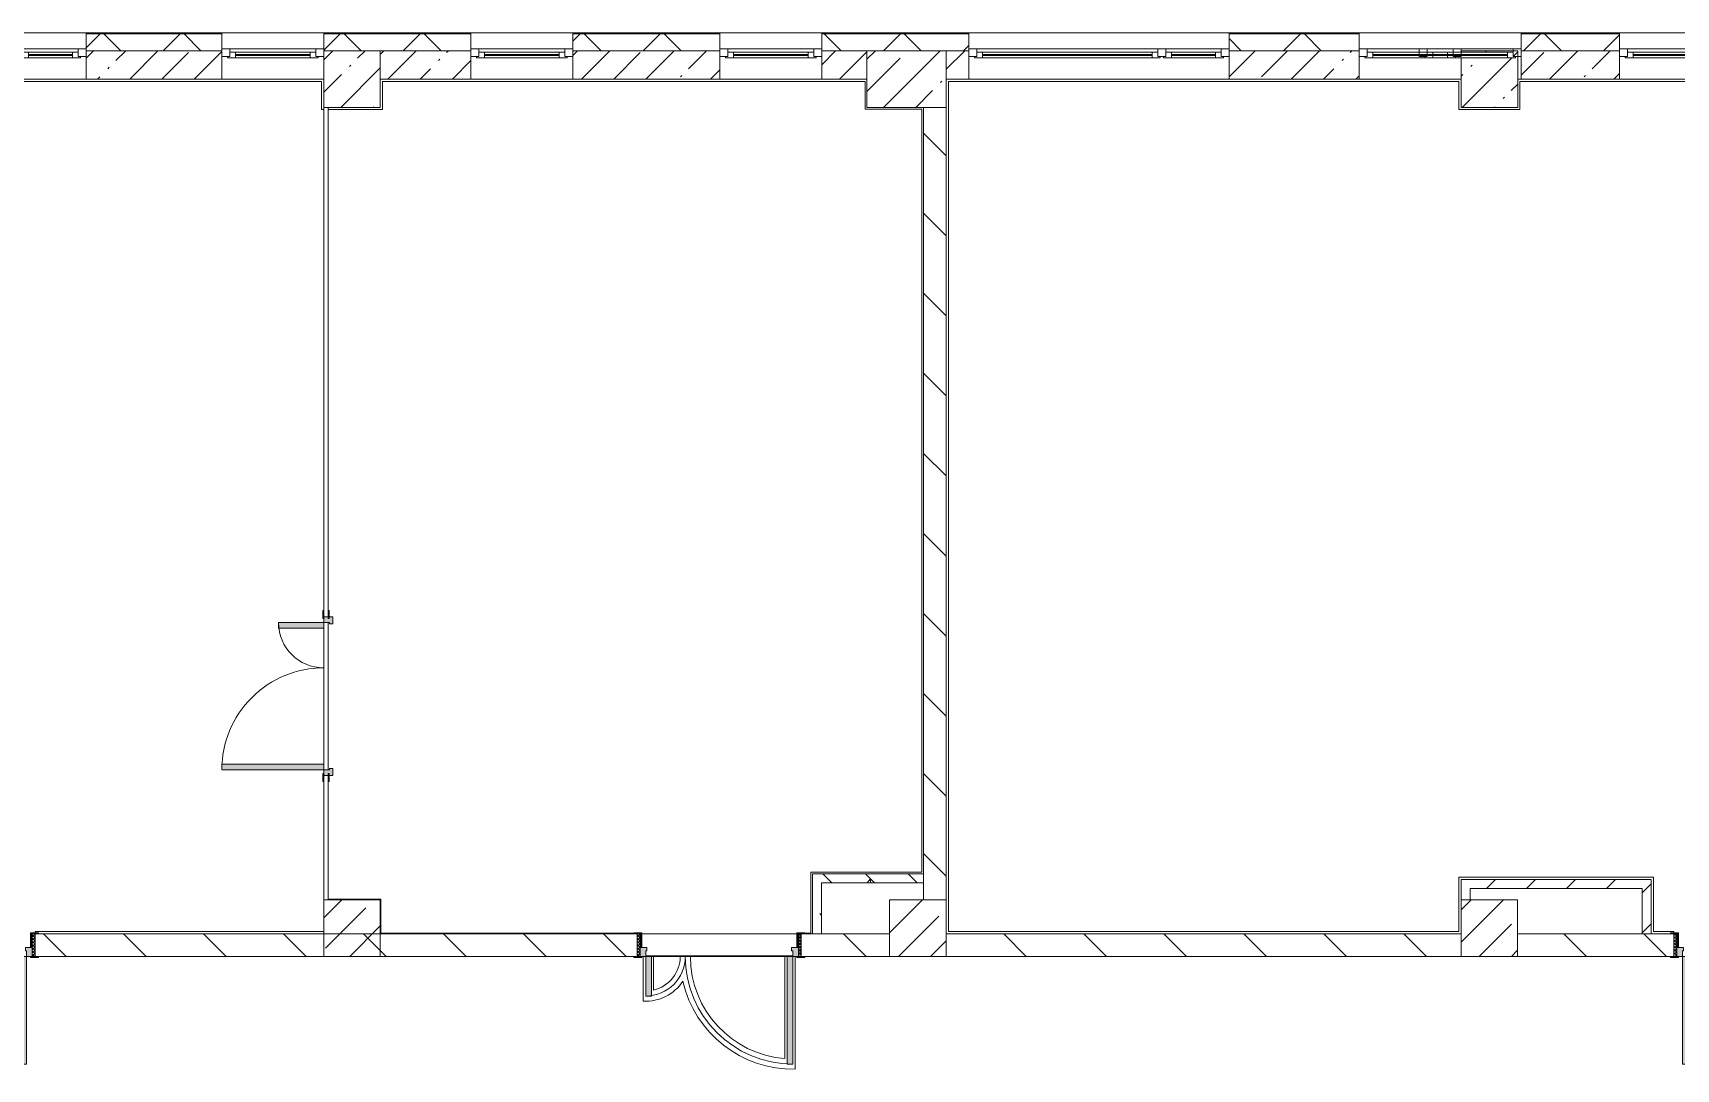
# Model space of a CAD drawing. Header units: millimetres. Extents: x -5524 to 188508, y -8553 to 29000.
# Drawn here: x 164478 to 178998, y 12405 to 21558 of the extents above; entities that cross this region are included whole.
import ezdxf

# ---------------------------------------------------------------- set-up
doc = ezdxf.new("R2010")
doc.units = ezdxf.units.MM
for name, color, linetype, lineweight, true_color in [('A-DOOR-4', 7, 'Continuous', 5, 0xaaaaaa), ('A-DOOR-5', 7, 'Continuous', 5, 0xe2e2e2), ('A-DOOR-FRAM-4', 7, 'Continuous', 5, 0xe2e2e2), ('A-DOOR-FRAM-5', 7, 'Continuous', 5, 0xaaaaaa), ('A-FLOR-2', 7, 'Continuous', 5, 0xaaaaaa), ('I-WALL-4', 7, 'Continuous', 5, 0x787878)]:
    doc.layers.add(name, color=color, linetype=linetype, lineweight=lineweight, true_color=true_color)
for name, color, linetype, lineweight in [('A-GLAZ-2', 7, 'Continuous', 5), ('A-WALL', 7, 'Continuous', 9), ('A-WALL-2', 7, 'Continuous', 5), ('I-WALL-2', 7, 'Continuous', 5), ('S-COLS-2', 7, 'Continuous', 5)]:
    doc.layers.add(name, color=color, linetype=linetype, lineweight=lineweight)
pattern_1 = [(45, (61498, 0), (-285.1231, 285.1231), []), (45, (61783.12, 0), (-285.1231, 285.1231), [504.031, -100.806, 16.764, -84.042])]
pattern_2 = [(135, (61498, 0), (-353.5534, -353.5534), [])]
pattern_3 = [(135, (61498, 0), (-377.1708, -377.1708), [533.4, -88.9, 17.78, -88.9]), (135, (61498, 376.94), (-377.1708, -377.1708), []), (50, (61498, 0), (637.6445, -55.7866), [66.675, -733.425]), (355, (61498, 0), (-123.3494, 668.6992), [53.34, -586.74]), (100.451, (61551.14, -4.65), (514.299, 612.908), [56.665, -623.315]), (46.184, (61498, 177.8), (948.7764, -147.1497), [100.012, -1100.137]), (96.636, (61577.1, 165.5), (830.909, 865.997), [84.998, -934.973]), (351.184, (61498, 177.8), (830.918, 865.988), [80.01, -880.11]), (21, (61586.9, 133.35), (530.6506, -357.9283), [66.675, -733.425]), (326, (61586.9, 133.35), (216.308, 644.6585), [53.34, -586.74]), (71.451, (61631.1, 103.5), (746.9596, 286.7243), [56.665, -623.315]), (37.5, (61498, 0), (10.81053, 295.9426), [16.764, -562.864, 16.764, -578.866, -588.962]), (37.5, (61498, 0), (10.81053, 295.9426), [-1175.258, 16.764, -572.198]), (7.5, (61498, 0), (233.8692, 350.63175), [16.764, -322.834, 16.764, -549.529, -224.472]), (7.5, (61498, 0), (233.8692, 350.63175), [-905.891, 16.764, -207.708]), (327.5, (61299.75, 0), (474.5678, -20.0513), [16.764, -205.486, 16.764, -676.656, -920.115]), (327.5, (61299.75, 0), (474.5678, -20.0513), [-915.67, 16.764, -903.351]), (317.5, (61210.85, 0), (518.4522, 88.9934), [16.764, -272.161, 16.764, -443.738, -653.415]), (317.5, (61210.85, 0), (518.4522, 88.9934), [-749.427, 16.764, -636.651])]
pattern_4 = [(45, (61498, 0), (-176.7767, 176.7767), [])]

# ---------------------------------------------------------------- blocks, each defined once
blk = doc.blocks.new('120_Окно_СКБ_1Ст - 120_Окно_СКБ_1Ст 900х2500_h_ с форточкой-22877787-3_6_1_птичка')
at = {"layer": 'A-GLAZ-2'}
for p, q in [((-450, -127), (-450, -57)), ((-450, -57), (-380, -57)), ((450, -57), (-450, -57)), ((-380, -127), (-450, -127)), ((-450, -127), (-400, -127)), ((-380, -127), (-400, -127)), ((-400, -127), (-400, -137)), ((-400, -137), (400, -137)), ((400, -137), (-400, -137)), ((-380, -57), (-380, -127)), ((380, -87), (-380, -87)), ((-380, -87), (-380, -127)), ((-330, -137), (-330, -87)), ((-330, -107), (330, -107)), ((330, -117), (-330, -117)), ((330, -137), (330, -87)), ((380, -127), (380, -57)), ((380, -57), (450, -57)), ((380, -127), (380, -87)), ((450, -127), (380, -127)), ((400, -127), (380, -127)), ((400, -137), (400, -127)), ((450, -57), (450, -127))]:
    blk.add_line(p, q, dxfattribs=at)
blk = doc.blocks.new('120_Окно_СКБ_1Ст - 120_Окно_СКБ_1Ст 900х2500_h_ с форточкой-22876038-3_6_1_птичка')
at = {"layer": 'A-GLAZ-2'}
for p, q in [((-450, -127), (-450, -57)), ((-450, -57), (-380, -57)), ((450, -57), (-450, -57)), ((-380, -127), (-450, -127)), ((-450, -127), (-400, -127)), ((-380, -127), (-400, -127)), ((-400, -127), (-400, -137)), ((-400, -137), (400, -137)), ((400, -137), (-400, -137)), ((-380, -57), (-380, -127)), ((380, -87), (-380, -87)), ((-380, -87), (-380, -127)), ((-330, -137), (-330, -87)), ((-330, -107), (330, -107)), ((330, -117), (-330, -117)), ((330, -137), (330, -87)), ((380, -127), (380, -57)), ((380, -57), (450, -57)), ((380, -127), (380, -87)), ((450, -127), (380, -127)), ((400, -127), (380, -127)), ((400, -127), (450, -127)), ((400, -137), (400, -127)), ((450, -57), (450, -127))]:
    blk.add_line(p, q, dxfattribs=at)
blk = doc.blocks.new('120_Окно_СКБ_1Ст - 120_Окно_СКБ_1Ст 900х2500_h_ с форточкой-V83-3_6_1_птичка')
at = {"layer": 'A-GLAZ-2'}
for p, q in [((-450, -127), (-450, -57)), ((-450, -57), (-380, -57)), ((450, -57), (-450, -57)), ((-380, -127), (-450, -127)), ((-450, -127), (-400, -127)), ((-380, -127), (-400, -127)), ((-400, -127), (-400, -137)), ((-400, -137), (400, -137)), ((400, -137), (-400, -137)), ((-380, -57), (-380, -127)), ((380, -87), (-380, -87)), ((-380, -87), (-380, -127)), ((-330, -137), (-330, -87)), ((-330, -107), (330, -107)), ((330, -117), (-330, -117)), ((330, -137), (330, -87)), ((380, -127), (380, -57)), ((380, -57), (450, -57)), ((380, -127), (380, -87)), ((450, -127), (380, -127)), ((400, -127), (380, -127)), ((400, -127), (450, -127)), ((400, -137), (400, -127)), ((450, -57), (450, -127))]:
    blk.add_line(p, q, dxfattribs=at)
blk = doc.blocks.new('120_Окно_СКБ_2Ст_Фрамуга сверху - 120_Окно_СКБ_2Ст_2300х2500_h_ ДОО-19727959-3_6_1_птичка')
at = {"layer": 'A-GLAZ-2'}
for p, q in [((-1150, -127), (-1150, -57)), ((-1150, -57), (-1080, -57)), ((1150, -57), (-1150, -57)), ((-1080, -127), (-1150, -127)), ((-1150, -127), (-1100, -127)), ((-1080, -127), (-1100, -127)), ((-1100, -127), (-1100, -137)), ((-1100, -137), (540, -137)), ((540, -137), (-1100, -137)), ((-1080, -57), (-1080, -127)), ((-1080, -57), (1080, -57)), ((520, -87), (-1080, -87)), ((-1080, -87), (-1080, -127)), ((-1030, -137), (-1030, -87)), ((-1030, -107), (470, -107)), ((470, -117), (-1030, -117)), ((470, -137), (470, -87)), ((520, -127), (520, -57)), ((520, -57), (590, -57)), ((520, -127), (520, -87)), ((590, -127), (520, -127)), ((540, -127), (520, -127)), ((540, -127), (570, -127)), ((540, -127), (570, -127)), ((540, -137), (540, -127)), ((590, -127), (570, -127)), ((570, -127), (570, -137)), ((570, -137), (1100, -137)), ((1100, -137), (570, -137)), ((590, -57), (590, -127)), ((1080, -87), (590, -87)), ((590, -87), (590, -127)), ((640, -137), (640, -87)), ((640, -107), (1030, -107)), ((1030, -117), (640, -117)), ((1030, -137), (1030, -87)), ((1080, -127), (1080, -57)), ((1080, -57), (1150, -57)), ((1080, -127), (1080, -87)), ((1150, -127), (1080, -127)), ((1100, -127), (1080, -127)), ((1100, -127), (1150, -127)), ((1100, -137), (1100, -127)), ((1150, -57), (1150, -127))]:
    blk.add_line(p, q, dxfattribs=at)
blk = doc.blocks.new('120_Окно_СКБ_2Ст_Фрамуга сверху - 120_Окно_СКБ_2Ст_2300х2500_h_ ДОО-23103760-3_6_1_птичка')
at = {"layer": 'A-GLAZ-2'}
for p, q in [((-1150, -127), (-1150, -57)), ((-1150, -57), (-1080, -57)), ((1150, -57), (-1150, -57)), ((-1080, -127), (-1150, -127)), ((-1150, -127), (-1100, -127)), ((-1080, -127), (-1100, -127)), ((-1100, -127), (-1100, -137)), ((-1100, -137), (540, -137)), ((540, -137), (-1100, -137)), ((-1080, -57), (-1080, -127)), ((-1080, -57), (1080, -57)), ((520, -87), (-1080, -87)), ((-1080, -87), (-1080, -127)), ((-1030, -137), (-1030, -87)), ((-1030, -107), (470, -107)), ((470, -117), (-1030, -117)), ((470, -137), (470, -87)), ((520, -127), (520, -57)), ((520, -57), (590, -57)), ((520, -127), (520, -87)), ((590, -127), (520, -127)), ((540, -127), (520, -127)), ((540, -127), (570, -127)), ((540, -127), (570, -127)), ((540, -137), (540, -127)), ((590, -127), (570, -127)), ((570, -127), (570, -137)), ((570, -137), (1100, -137)), ((1100, -137), (570, -137)), ((590, -57), (590, -127)), ((1080, -87), (590, -87)), ((590, -87), (590, -127)), ((640, -137), (640, -87)), ((640, -107), (1030, -107)), ((1030, -117), (640, -117)), ((1030, -137), (1030, -87)), ((1080, -127), (1080, -57)), ((1080, -57), (1150, -57)), ((1080, -127), (1080, -87)), ((1150, -127), (1080, -127)), ((1100, -127), (1080, -127)), ((1100, -127), (1150, -127)), ((1100, -137), (1100, -127)), ((1150, -57), (1150, -127))]:
    blk.add_line(p, q, dxfattribs=at)
blk = doc.blocks.new('110_Дверь_СКБ_2Ст - Д-6_л__ ДОО_Дв_1450x2100h_Дверь из раздевальной в коридор-32357677-3_6_1_птичка')
at = {"layer": 'A-DOOR-4'}
h = blk.add_hatch(dxfattribs=at)
h.set_pattern_fill('FP_97', color=256, style=0, pattern_type=2)
h.set_pattern_definition([(135, (1576.41, 164.685), (-14.14214, -14.14214), []), (225, (1576.41, 164.685), (14.14214, -14.14214), [])])
h.paths.add_polyline_path([(737.5, 100), (712.5, 100), (712.5, -100), (737.5, -100), (737.5, -35.9)])
at = {"layer": 'A-DOOR-5'}
for points in [[(-587.5, 1050), (-637.5, 1050), (-637.5, 100), (-587.5, 100), (-587.5, 542.6)], [(612.5, 450), (612.5, 100), (662.5, 100), (662.5, 450)]]:
    blk.add_hatch(color=256, dxfattribs=at).paths.add_polyline_path(points)
h = blk.add_hatch(color=256, dxfattribs=at)
h.paths.add_polyline_path([(662.5, 100), (662.5, 50), (652.5, 50), (652.5, 20), (712.5, 20), (712.5, 100), (676, 100)])
h.paths.add_polyline_path([(-637.5, 100), (-687.5, 100), (-687.5, 20), (-627.5, 20), (-627.5, 50), (-637.5, 50)])
at = {"layer": 'A-DOOR-FRAM-4'}
for points in [[(-672.5, 108), (-742.5, 108), (-742.5, 100), (-672.5, 100)], [(-672.5, 20), (-687.5, 20), (-687.5, -100), (-672.5, -100), (-672.5, -35.9)], [(697.5, 108), (697.5, 100), (767.5, 100), (767.5, 108)], [(712.5, 20), (697.5, 20), (697.5, -100), (712.5, -100), (712.5, -35.9)], [(-672.5, -100), (-742.5, -100), (-742.5, -108), (-672.5, -108)], [(697.5, -100), (697.5, -108), (767.5, -108), (767.5, -100)]]:
    blk.add_hatch(color=256, dxfattribs=at).paths.add_polyline_path(points)
at = {"layer": 'A-DOOR-FRAM-5'}
h = blk.add_hatch(dxfattribs=at)
h.set_pattern_fill('FP_98', color=256, style=0, pattern_type=2)
h.set_pattern_definition([(45, (-546.384, 164.685), (-14.1421, 14.1421), []), (135, (-546.384, 164.685), (-14.1421, -14.1421), [])])
h.paths.add_polyline_path([(-712.5, 100), (-712.5, -100), (-687.5, -100), (-687.5, 100)])
at = {"layer": 'A-DOOR-4'}
for p, q in [((-637.5, 1050), (-637.5, 100)), ((-587.5, 1050), (-637.5, 1050)), ((-587.5, 100), (-587.5, 1050)), ((662.5, 450), (612.5, 450)), ((612.5, 450), (612.5, 100)), ((662.5, 100), (662.5, 450)), ((-637.5, 100), (-587.5, 100)), ((612.5, 100), (662.5, 100))]:
    blk.add_line(p, q, dxfattribs=at)
for centre, radius, start, end in [((-637.5, 100), 950, 0, 90), ((662.5, 100), 350, 90, 180)]:
    blk.add_arc(centre, radius, start, end, dxfattribs=at)
at = {"layer": 'A-DOOR-FRAM-5'}
for p, q in [((-672.5, 108), (-742.5, 108)), ((-742.5, 108), (-742.5, 100)), ((-742.5, 100), (-672.5, 100)), ((-687.5, 100), (-712.5, 100)), ((-712.5, 100), (-712.5, -100)), ((-637.5, 100), (-687.5, 100)), ((-687.5, 100), (-687.5, 20)), ((-687.5, -100), (-687.5, 100)), ((-687.5, 20), (-627.5, 20)), ((-672.5, 20), (-687.5, 20)), ((-687.5, 20), (-687.5, -100)), ((-672.5, 100), (-672.5, 108)), ((-672.5, -100), (-672.5, 20)), ((-637.5, 50), (-637.5, 100)), ((-627.5, 50), (-637.5, 50)), ((-627.5, 20), (-627.5, 50)), ((662.5, 50), (652.5, 50)), ((652.5, 50), (652.5, 20)), ((652.5, 20), (712.5, 20)), ((662.5, 100), (662.5, 50)), ((712.5, 100), (662.5, 100)), ((767.5, 108), (697.5, 108)), ((697.5, 108), (697.5, 100)), ((697.5, 100), (767.5, 100)), ((712.5, 20), (697.5, 20)), ((697.5, 20), (697.5, -100)), ((712.5, 20), (712.5, 100)), ((737.5, 100), (712.5, 100)), ((712.5, 100), (712.5, -100)), ((712.5, -100), (712.5, 20)), ((737.5, -100), (737.5, 100)), ((767.5, 100), (767.5, 108)), ((-672.5, -100), (-742.5, -100)), ((-742.5, -100), (-742.5, -108)), ((-742.5, -108), (-672.5, -108)), ((-712.5, -100), (-687.5, -100)), ((-687.5, -100), (-672.5, -100)), ((-672.5, -108), (-672.5, -100)), ((697.5, -100), (712.5, -100)), ((767.5, -100), (697.5, -100)), ((697.5, -100), (697.5, -108)), ((697.5, -108), (767.5, -108)), ((712.5, -100), (737.5, -100)), ((767.5, -108), (767.5, -100))]:
    blk.add_line(p, q, dxfattribs=at)
blk = doc.blocks.new('BSC_Колонна _Прямоугольная - 500х500-23282985-3_6_1_птичка')
at = {"layer": 'S-COLS-2'}
h = blk.add_hatch(dxfattribs=at)
h.set_pattern_fill('FP_110', color=256, style=0, pattern_type=2)
h.set_pattern_definition([(45, (-115850.45, -21150), (-285.1231, 285.1231), []), (45, (-115565.32, -21150), (-285.1231, 285.1231), [504.031, -100.806, 16.764, -84.042])])
h.paths.add_polyline_path([(-250, -250), (250, -250), (250, 250), (-250, 250), (-250, 238), (210, 238), (210, 198), (230, 198), (230, 188), (-250, 188)])
for p, q in [((250, 250), (-250, 250)), ((-250, 250), (-250, 238)), ((-250, 188), (-250, -250)), ((250, -250), (250, 250)), ((-250, -250), (250, -250))]:
    blk.add_line(p, q, dxfattribs=at)
blk = doc.blocks.new('BSC_Колонна _Прямоугольная - 500х500-23282986-3_6_1_птичка')
at = {"layer": 'S-COLS-2'}
h = blk.add_hatch(dxfattribs=at)
h.set_pattern_fill('FP_122', color=256, style=0, pattern_type=2)
h.set_pattern_definition([(45, (-105800, -21150), (-285.1231, 285.1231), []), (45, (-105514.88, -21150), (-285.1231, 285.1231), [504.031, -100.806, 16.764, -84.042])])
h.paths.add_polyline_path([(250, -250), (250, 250), (-250, 250), (-250, -250)])
for p, q in [((250, 250), (-250, 250)), ((-250, 250), (-250, -250)), ((250, -250), (250, 250)), ((-250, -250), (250, -250))]:
    blk.add_line(p, q, dxfattribs=at)
blk = doc.blocks.new('BSC_Колонна _Прямоугольная - 700х500-V129-3_6_1_птичка')
at = {"layer": 'S-COLS-2'}
h = blk.add_hatch(dxfattribs=at)
h.set_pattern_fill('FP_130', color=256, style=0, pattern_type=2)
h.set_pattern_definition([(45, (-110700, -21150), (-285.1231, 285.1231), []), (45, (-110414.88, -21150), (-285.1231, 285.1231), [504.031, -100.806, 16.764, -84.042])])
h.paths.add_polyline_path([(-350, -250), (350, -250), (350, 250), (-350, 250)])
for p, q in [((350, 250), (-350, 250)), ((-350, 250), (-350, -250)), ((350, -250), (350, 250)), ((-350, -250), (350, -250))]:
    blk.add_line(p, q, dxfattribs=at)
blk = doc.blocks.new('110_Дверь_СКБ_2Ст - Д-5_п_ Из игровой в коридор-32357676-3_6_1_птичка')
at = {"layer": 'A-DOOR-5'}
for points in [[(-638, 920), (-638, 20), (-588, 20), (-588, 920)], [(612, 230), (612, 20), (662, 20), (662, 420), (612, 420)]]:
    blk.add_hatch(color=256, dxfattribs=at).paths.add_polyline_path(points)
h = blk.add_hatch(color=256, dxfattribs=at)
h.paths.add_polyline_path([(-688, -60), (-628, -60), (-628, -30), (-638, -30), (-638, 20), (-688, 20)])
h.paths.add_polyline_path([(652, -60), (712, -60), (712, 20), (662, 20), (662, -30), (652, -30)])
at = {"layer": 'A-DOOR-FRAM-4'}
for points in [[(-742, 20), (-672, 20), (-672, 28), (-742, 28)], [(698, 20), (768, 20), (768, 28), (698, 28)], [(-742, -28), (-672, -28), (-672, -20), (-742, -20)], [(698, -28), (768, -28), (768, -20), (698, -20)]]:
    blk.add_hatch(color=256, dxfattribs=at).paths.add_polyline_path(points)
at = {"layer": 'A-DOOR-4'}
for p, q in [((-638, 920), (-638, 20)), ((-588, 920), (-638, 920)), ((-588, 20), (-588, 920)), ((662, 420), (612, 420)), ((612, 420), (612, 20)), ((662, 20), (662, 420)), ((-638, 20), (-588, 20)), ((612, 20), (662, 20))]:
    blk.add_line(p, q, dxfattribs=at)
for centre, radius, start, end in [((-638, 20), 900, 0, 90), ((662, 20), 400, 90, 180)]:
    blk.add_arc(centre, radius, start, end, dxfattribs=at)
at = {"layer": 'A-DOOR-FRAM-5'}
for p, q in [((-672, 28), (-742, 28)), ((-742, 28), (-742, 20)), ((-742, 20), (-672, 20)), ((-638, 20), (-688, 20)), ((-688, 20), (-688, -60)), ((-672, 20), (-672, 28)), ((-638, -30), (-638, 20)), ((662, 20), (662, -30)), ((712, 20), (662, 20)), ((768, 28), (698, 28)), ((698, 28), (698, 20)), ((698, 20), (768, 20)), ((712, -60), (712, 20)), ((768, 20), (768, 28)), ((-672, -20), (-742, -20)), ((-742, -20), (-742, -28)), ((-742, -28), (-672, -28)), ((-688, -60), (-628, -60)), ((-672, -19), (-688, -19)), ((-688, -19), (-688, -20)), ((-688, -20), (-672, -20)), ((-672, -20), (-672, -19)), ((-672, -28), (-672, -20)), ((-628, -30), (-638, -30)), ((-628, -60), (-628, -30)), ((662, -30), (652, -30)), ((652, -30), (652, -60)), ((652, -60), (712, -60)), ((712, -19), (698, -19)), ((698, -19), (698, -20)), ((698, -20), (712, -20)), ((768, -20), (698, -20)), ((698, -20), (698, -28)), ((698, -28), (768, -28)), ((712, -20), (712, -19)), ((768, -28), (768, -20))]:
    blk.add_line(p, q, dxfattribs=at)
blk = doc.blocks.new('120_Окно_СКБ_1Ст - 120_Окно_СКБ_1Ст 900х2500_h_ с форточкой-V148-3_6_1_птичка')
at = {"layer": 'A-GLAZ-2'}
for p, q in [((-450, -127), (-450, -57)), ((-450, -57), (-380, -57)), ((450, -57), (-450, -57)), ((-380, -127), (-450, -127)), ((-380, -127), (-400, -127)), ((-400, -127), (-400, -137)), ((-400, -137), (400, -137)), ((400, -137), (-400, -137)), ((-380, -57), (-380, -127)), ((380, -87), (-380, -87)), ((-380, -87), (-380, -127)), ((-330, -137), (-330, -87)), ((-330, -107), (330, -107)), ((330, -117), (-330, -117)), ((330, -137), (330, -87)), ((380, -127), (380, -57)), ((380, -57), (450, -57)), ((380, -127), (380, -87)), ((450, -127), (380, -127)), ((400, -127), (380, -127)), ((400, -137), (400, -127)), ((420, -127), (450, -127)), ((450, -57), (450, -127))]:
    blk.add_line(p, q, dxfattribs=at)
blk = doc.blocks.new('110_Дверь_СКБ_2Ст - Д-6_п__ ДОО_Дв_1450x2100h_Дверь из раздевальной в коридор-32358047-3_6_1_птичка')
at = {"layer": 'A-DOOR-4'}
h = blk.add_hatch(dxfattribs=at)
h.set_pattern_fill('FP_152', color=256, style=0, pattern_type=2)
h.set_pattern_definition([(225, (1576.41, -164.685), (-14.14214, 14.14214), []), (135, (1576.41, -164.685), (14.14214, 14.14214), [])])
h.paths.add_polyline_path([(737.5, -100), (737.5, 100), (712.5, 100), (712.5, -100)])
at = {"layer": 'A-DOOR-5'}
h = blk.add_hatch(color=256, dxfattribs=at)
h.paths.add_polyline_path([(-637.5, -100), (-637.5, -50), (-627.5, -50), (-627.5, -20), (-687.5, -20), (-687.5, -100)])
h.paths.add_polyline_path([(662.5, -100), (712.5, -100), (712.5, -20), (652.5, -20), (652.5, -50), (662.5, -50)])
for points in [[(-587.5, -1050), (-587.5, -100), (-637.5, -100), (-637.5, -1050)], [(662.5, -450), (662.5, -100), (612.5, -100), (612.5, -450)]]:
    blk.add_hatch(color=256, dxfattribs=at).paths.add_polyline_path(points)
at = {"layer": 'A-DOOR-FRAM-4'}
for points in [[(-672.5, 100), (-672.5, 108), (-742.5, 108), (-742.5, 100)], [(-672.5, -20), (-672.5, 100), (-687.5, 100), (-687.5, -20)], [(767.5, 100), (767.5, 108), (697.5, 108), (697.5, 100)], [(712.5, -20), (712.5, 100), (697.5, 100), (697.5, -20)], [(-672.5, -108), (-672.5, -100), (-742.5, -100), (-742.5, -108)], [(767.5, -108), (767.5, -100), (697.5, -100), (697.5, -108)]]:
    blk.add_hatch(color=256, dxfattribs=at).paths.add_polyline_path(points)
at = {"layer": 'A-DOOR-FRAM-5'}
h = blk.add_hatch(dxfattribs=at)
h.set_pattern_fill('FP_153', color=256, style=0, pattern_type=2)
h.set_pattern_definition([(315, (-546.384, -164.685), (-14.1421, -14.1421), []), (225, (-546.384, -164.685), (-14.1421, 14.1421), [])])
h.paths.add_polyline_path([(-687.5, -100), (-687.5, 100), (-712.5, 100), (-712.5, -100)])
at = {"layer": 'A-DOOR-4'}
for p, q in [((-637.5, -100), (-587.5, -100)), ((-637.5, -1050), (-637.5, -100)), ((-587.5, -100), (-587.5, -1050)), ((612.5, -100), (662.5, -100)), ((612.5, -450), (612.5, -100)), ((662.5, -100), (662.5, -450)), ((662.5, -450), (612.5, -450)), ((-587.5, -1050), (-637.5, -1050))]:
    blk.add_line(p, q, dxfattribs=at)
for centre, radius, start, end in [((-637.5, -100), 950, 270, 360), ((662.5, -100), 350, 180, 270)]:
    blk.add_arc(centre, radius, start, end, dxfattribs=at)
at = {"layer": 'A-DOOR-FRAM-5'}
for p, q in [((-742.5, 108), (-672.5, 108)), ((-742.5, 100), (-742.5, 108)), ((-672.5, 100), (-742.5, 100)), ((-712.5, 100), (-687.5, 100)), ((-712.5, -100), (-712.5, 100)), ((-687.5, 100), (-687.5, -100)), ((-687.5, 100), (-672.5, 100)), ((-687.5, -20), (-687.5, 100)), ((-672.5, 108), (-672.5, 100)), ((-672.5, 100), (-672.5, -20)), ((697.5, 100), (697.5, 108)), ((697.5, 108), (767.5, 108)), ((697.5, -20), (697.5, 100)), ((697.5, 100), (712.5, 100)), ((767.5, 100), (697.5, 100)), ((712.5, -100), (712.5, 100)), ((712.5, 100), (737.5, 100)), ((712.5, 100), (712.5, -20)), ((737.5, 100), (737.5, -100)), ((767.5, 108), (767.5, 100)), ((-742.5, -100), (-672.5, -100)), ((-742.5, -108), (-742.5, -100)), ((-672.5, -108), (-742.5, -108)), ((-687.5, -100), (-712.5, -100)), ((-687.5, -20), (-627.5, -20)), ((-687.5, -100), (-687.5, -20)), ((-672.5, -20), (-687.5, -20)), ((-637.5, -100), (-687.5, -100)), ((-672.5, -100), (-672.5, -108)), ((-637.5, -50), (-637.5, -100)), ((-627.5, -50), (-637.5, -50)), ((-627.5, -20), (-627.5, -50)), ((652.5, -20), (712.5, -20)), ((652.5, -50), (652.5, -20)), ((662.5, -50), (652.5, -50)), ((662.5, -100), (662.5, -50)), ((712.5, -100), (662.5, -100)), ((712.5, -20), (697.5, -20)), ((697.5, -108), (697.5, -100)), ((697.5, -100), (767.5, -100)), ((767.5, -108), (697.5, -108)), ((712.5, -20), (712.5, -100)), ((737.5, -100), (712.5, -100)), ((767.5, -100), (767.5, -108))]:
    blk.add_line(p, q, dxfattribs=at)

msp = doc.modelspace()

# ---------------------------------------------------------------- hatches: boundary and pattern name
at = {"layer": 'A-WALL-2'}
h = msp.add_hatch(dxfattribs=at)
h.set_pattern_fill('FP_68', color=256, style=0, pattern_type=2)
h.set_pattern_definition([(45, (61498, 0), (-353.5534, 353.5534), []), (135, (61498, 0), (-353.5534, -353.5534), [])])
h.paths.add_polyline_path([(186728, 21400), (186728, 21550), (181648.2, 21550), (181648.2, 21400), (186578, 21400)])
h.paths.add_polyline_path([(172748, 21400), (172748, 21550), (171448.4, 21550), (171448.4, 21400), (172548, 21400)])
h.paths.add_polyline_path([(175048, 21400), (176198.4, 21400), (176198.4, 21550), (175048, 21550)])
h.paths.add_polyline_path([(177628.4, 21400), (178498.4, 21400), (178498.4, 21550), (177628.4, 21550)])
h.paths.add_polyline_path([(180748.2, 21400), (180748.2, 21550), (179398.4, 21550), (179398.4, 21400), (179888.8, 21400)])
h.paths.add_polyline_path([(167770.4, 21400), (168348.4, 21400), (168348.4, 21550), (167048.2, 21550), (167048.2, 21400), (167548, 21400)])
h.paths.add_polyline_path([(154808, 21400), (154808, 21550), (154788, 21550), (154788, 21400)])
h.paths.add_polyline_path([(161245.1, 21400), (162648, 21400), (162648, 21550), (158108, 21550), (158108, 21400), (159380.7, 21400)])
h.paths.add_polyline_path([(164948, 21400), (166148.2, 21400), (166148.2, 21550), (164948, 21550)])
h.paths.add_polyline_path([(169248.4, 21400), (170548.4, 21400), (170548.4, 21550), (169248.4, 21550)])
at = {"layer": 'I-WALL-2'}
h = msp.add_hatch(dxfattribs=at)
h.set_pattern_fill('FP_64', color=256, style=0, pattern_type=2)
h.set_pattern_definition(pattern_1)
h.paths.add_polyline_path([(182538, 21150), (182538, 21400), (182348, 21400), (182348, 21150)])
h.paths.add_polyline_path([(175048, 21150), (176198.4, 21150), (176198.4, 21400), (175048, 21400)])
h.paths.add_polyline_path([(172748, 21150), (172748, 21400), (172548, 21400), (172548, 21150)])
h.paths.add_polyline_path([(169248.4, 21150), (170548.4, 21150), (170548.4, 21400), (169248.4, 21400)])
h.paths.add_polyline_path([(179888.8, 21150), (180748.2, 21150), (180748.2, 21400), (179398.4, 21400), (179398.4, 21150)])
h.paths.add_polyline_path([(171848, 21150), (171848, 21400), (171448.4, 21400), (171448.4, 21150)])
h.paths.add_polyline_path([(178498.4, 21150), (178498.4, 21400), (177628.4, 21400), (177628.4, 21150), (178024.4, 21150)])
h.paths.add_polyline_path([(167770.4, 21150), (168348.4, 21150), (168348.4, 21400), (167548, 21400), (167548, 21150)])
h.paths.add_polyline_path([(164948, 21150), (166148.2, 21150), (166148.2, 21400), (164948, 21400)])
h.paths.add_polyline_path([(162648, 21150), (162648, 21400), (162298, 21400), (162298, 21150)])
h = msp.add_hatch(dxfattribs=at)
h.set_pattern_fill('FP_67', color=256, style=0, pattern_type=2)
h.set_pattern_definition(pattern_2)
h.paths.add_polyline_path([(172548, 13900), (172548, 20900), (172348, 20900), (172348, 13900), (172431.3, 13900)])
h = msp.add_hatch(dxfattribs=at)
h.set_pattern_fill('FP_69', color=256, style=0, pattern_type=2)
h.set_pattern_definition(pattern_4)
h.paths.add_polyline_path([(178698.4, 14000), (178778.4, 14000), (178778.4, 14080), (177178, 14080), (177178, 14000), (178024.4, 14000)])
h = msp.add_hatch(dxfattribs=at)
h.set_pattern_fill('FP_69', color=256, style=0, pattern_type=2)
h.set_pattern_definition(pattern_4)
h.paths.add_polyline_path([(178778.4, 13600), (178778.4, 14000), (178698.4, 14000), (178698.4, 13600)])
h = msp.add_hatch(dxfattribs=at)
h.set_pattern_fill('FP_67', color=256, style=0, pattern_type=2)
h.set_pattern_definition(pattern_2)
h.paths.add_polyline_path([(182428, 13400), (182428, 13600), (180428.4, 13600), (180428.4, 13400), (181958, 13400)])
h.paths.add_polyline_path([(172548, 13400), (177098, 13400), (177098, 13600), (172548, 13600), (172548, 13535.9)])
h.paths.add_polyline_path([(171298, 13400), (172048, 13400), (172048, 13600), (171268, 13600), (171268, 13400)])
h.paths.add_polyline_path([(178948.4, 13400), (178978.4, 13400), (178978.4, 13600), (177598, 13600), (177598, 13400), (178024.4, 13400)])
h.paths.add_polyline_path([(169818, 13400), (169818, 13600), (164498, 13600), (164498, 13400), (169788, 13400)])
h.paths.add_polyline_path([(162598, 13400), (163048, 13400), (163048, 13600), (162598, 13600), (162598, 13535.9)])
at = {"layer": 'I-WALL-4'}
h = msp.add_hatch(dxfattribs=at)
h.set_pattern_fill('FP_72', color=256, style=0, pattern_type=2)
h.set_pattern_definition(pattern_3)
h.paths.add_polyline_path([(171448, 13600), (171448, 14130), (171368, 14130), (171368, 13600)])
h = msp.add_hatch(dxfattribs=at)
h.set_pattern_fill('FP_72', color=256, style=0, pattern_type=2)
h.set_pattern_definition(pattern_3)
h.paths.add_polyline_path([(172348, 14050), (172348, 14130), (171448, 14130), (171448, 14050)])
at = {"layer": 'S-COLS-2'}
h = msp.add_hatch(dxfattribs=at)
h.set_pattern_fill('FP_64', color=256, style=0, pattern_type=2)
h.set_pattern_definition(pattern_1)
h.paths.add_polyline_path([(167548, 13400), (167548, 13900), (167048, 13900), (167048, 13400)])
h = msp.add_hatch(dxfattribs=at)
h.set_pattern_fill('FP_64', color=256, style=0, pattern_type=2)
h.set_pattern_definition(pattern_1)
h.paths.add_polyline_path([(172431.3, 13400), (172548, 13400), (172548, 13900), (172048, 13900), (172048, 13400)])
h = msp.add_hatch(dxfattribs=at)
h.set_pattern_fill('FP_64', color=256, style=0, pattern_type=2)
h.set_pattern_definition(pattern_1)
h.paths.add_polyline_path([(177098, 13400), (177598, 13400), (177598, 13900), (177098, 13900), (177098, 13535.9)])

# ---------------------------------------------------------------- linework, layer by layer
at = {"layer": 'A-FLOR-2'}
for p, q in [((167028, 21130), (162318, 21130)), ((167028, 20880), (167028, 21130)), ((171833, 21130), (167568, 21130)), ((167568, 21130), (167568, 20880)), ((171833, 20885), (171833, 21130)), ((172568, 21130), (172568, 13621)), ((177078.4, 21130), (172568, 21130)), ((177078.4, 20880), (177078.4, 21130)), ((181628.2, 21130), (177618.4, 21130)), ((177618.4, 21130), (177618.4, 20880)), ((167048.2, 20880), (167028, 20880)), ((167568, 20880), (167088, 20880)), ((172333, 20885), (171833, 20885)), ((172333, 14145), (172333, 20885)), ((177618.4, 20880), (177078.4, 20880)), ((171353, 13605), (171353, 14145)), ((171353, 14145), (172333, 14145)), ((177077, 13621), (177077, 14101)), ((177077, 14101), (178799.4, 14101)), ((178799.4, 14101), (178799.4, 13621)), ((167087.8, 13905), (167553, 13905)), ((167553, 13905), (167553, 13605)), ((164498, 13608), (164498, 13620)), ((164498, 13620), (167048, 13620)), ((167553, 13605), (169788, 13605)), ((171298, 13605), (171353, 13605)), ((172568, 13621), (177077, 13621)), ((178799.4, 13621), (178978.4, 13621)), ((178978.4, 13621), (178978.4, 13608)), ((169872.2, 13400), (169872.2, 13005.6)), ((169893, 13405), (171193, 13405)), ((169962.2, 13400), (169943, 13400)), ((169962.2, 13102.9), (169962.2, 13400)), ((170288.4, 13400), (170198.4, 13400)), ((171143, 13400), (171123.4, 13400)), ((171123.4, 13400), (171123.4, 12497.7)), ((171213.4, 12405.2), (171213.4, 13400))]:
    msp.add_line(p, q, dxfattribs=at)
for centre, radius, start, end in [((169893.4, 13400), 305, 283.0427, 360), ((171193.4, 13400), 905, 180, 265.56313), ((169893.4, 13400), 395, 266.92799, 326.45952), ((171193.4, 13400), 995, 192.67054, 271.1511)]:
    msp.add_arc(centre, radius, start, end, dxfattribs=at)
at = {"layer": 'A-WALL'}
for p, q in [((166148.2, 21553), (164948, 21553)), ((166148.2, 21550), (164948, 21550)), ((168348.4, 21553), (167048.2, 21553)), ((168348.4, 21550), (167048.2, 21550)), ((170548.4, 21553), (169248.4, 21553)), ((170548.4, 21550), (169248.4, 21550)), ((172748, 21553), (171448.4, 21553)), ((172748, 21550), (171448.4, 21550)), ((176198.4, 21553), (175048, 21553)), ((176198.4, 21550), (175048, 21550)), ((178498.4, 21553), (177628.4, 21553)), ((178498.4, 21550), (177628.4, 21550)), ((166148.2, 21400), (164948, 21400)), ((168348.4, 21400), (167548, 21400)), ((170548.4, 21400), (169248.4, 21400)), ((171848, 21400), (171448.4, 21400)), ((172748, 21400), (172548, 21400)), ((176198.4, 21400), (175048, 21400)), ((178498.4, 21400), (177628.4, 21400)), ((172348, 14050), (172348, 14130)), ((178698.4, 13600), (178778.4, 13600))]:
    msp.add_line(p, q, dxfattribs=at)
at = {"layer": 'A-WALL-2'}
for p, q in [((167048.2, 21558), (158108, 21558)), ((164948, 21558), (164948, 21400)), ((166148.2, 21400), (166148.2, 21558)), ((172748, 21558), (167048.2, 21558)), ((167048.2, 21558), (167048.2, 21400)), ((168348.4, 21400), (168348.4, 21558)), ((169248.4, 21558), (169248.4, 21400)), ((170548.4, 21400), (170548.4, 21558)), ((171448.4, 21558), (171448.4, 21400)), ((172748, 21400), (172748, 21558)), ((186736, 21558), (172748, 21558)), ((175048, 21558), (175048, 21400)), ((176198.4, 21400), (176198.4, 21558)), ((177628.4, 21558), (177628.4, 21400)), ((178498.4, 21400), (178498.4, 21558))]:
    msp.add_line(p, q, dxfattribs=at)
at = {"layer": 'I-WALL-2'}
for p, q in [((164948, 21400), (164948, 21150)), ((166148.2, 21150), (166148.2, 21400)), ((168348.4, 21150), (168348.4, 21400)), ((169248.4, 21400), (169248.4, 21150)), ((170548.4, 21150), (170548.4, 21400)), ((171448.4, 21400), (171448.4, 21150)), ((172748, 21150), (172748, 21400)), ((175048, 21400), (175048, 21150)), ((176198.4, 21150), (176198.4, 21400)), ((177628.4, 21400), (177628.4, 21150)), ((178498.4, 21150), (178498.4, 21400)), ((167048, 21150), (162298, 21150)), ((167548, 21150), (171848, 21150)), ((177098.4, 21150), (172548, 21150)), ((177598.4, 21150), (181648, 21150)), ((167048, 20900), (167048, 16455)), ((167088, 16455), (167088, 20900)), ((172348, 20900), (172348, 14130)), ((172548, 13900), (172548, 20900)), ((167048, 15100), (167048, 16300)), ((167088, 16350), (167088, 15050)), ((167048, 14945), (167048, 13900)), ((167088, 13900), (167088, 14945)), ((171368, 14130), (171368, 13600)), ((172348, 14130), (171368, 14130)), ((171448, 13600), (171448, 14050)), ((171448, 14050), (172348, 14050)), ((172348, 14050), (172348, 13900)), ((177098, 14080), (177098, 13900)), ((178778.4, 14080), (177098, 14080)), ((177178, 13900), (177178, 14000)), ((177178, 14000), (178698.4, 14000)), ((178698.4, 14000), (178698.4, 13600)), ((178778.4, 13600), (178778.4, 14080)), ((167048, 13900), (167088, 13900)), ((172348, 13900), (172548, 13900)), ((177098, 13900), (177178, 13900)), ((169788, 13600), (164528, 13600)), ((169858, 13600), (171228, 13600)), ((172048, 13600), (171298, 13600)), ((172048, 13400), (172048, 13600)), ((177098, 13600), (172548, 13600)), ((172548, 13600), (172548, 13400)), ((177098, 13400), (177098, 13600)), ((178698.4, 13600), (177598, 13600)), ((177598, 13600), (177598, 13400)), ((178948.4, 13600), (178778.4, 13600)), ((164528, 13400), (169788, 13400)), ((170198.4, 13400), (169962.2, 13400)), ((171123.4, 13400), (170288.4, 13400)), ((171298, 13400), (172048, 13400)), ((172548, 13400), (177098, 13400)), ((177598, 13400), (178948.4, 13400))]:
    msp.add_line(p, q, dxfattribs=at)
at = {"layer": 'S-COLS-2'}
for p, q in [((167548, 13900), (167048, 13900)), ((167048, 13900), (167048, 13400)), ((167548, 13400), (167548, 13900)), ((172348, 13900), (172048, 13900)), ((172048, 13900), (172048, 13600)), ((172548, 13900), (172348, 13900)), ((172548, 13600), (172548, 13900)), ((177598, 13900), (177098, 13900)), ((177098, 13900), (177098, 13600)), ((177598, 13600), (177598, 13900)), ((172048, 13600), (172048, 13400)), ((172548, 13400), (172548, 13600)), ((177098, 13600), (177098, 13400)), ((177598, 13400), (177598, 13600)), ((167048, 13400), (167548, 13400)), ((172048, 13400), (172548, 13400)), ((177098, 13400), (177598, 13400))]:
    msp.add_line(p, q, dxfattribs=at)

# ---------------------------------------------------------------- block references
at = {"layer": 'A-DOOR-4'}
for name, p, rotation in [('110_Дверь_СКБ_2Ст - Д-5_п_ Из игровой в коридор-32357676-3_6_1_птичка', (167068, 15687.5), 89.99999999999986), ('110_Дверь_СКБ_2Ст - Д-6_л__ ДОО_Дв_1450x2100h_Дверь из раздевальной в коридор-32357677-3_6_1_птичка', (163785.5, 13500), 180), ('110_Дверь_СКБ_2Ст - Д-6_л__ ДОО_Дв_1450x2100h_Дверь из раздевальной в коридор-32357677-3_6_1_птичка', (170555.5, 13500), 180)]:
    msp.add_blockref(name, p, dxfattribs=dict(at, rotation=rotation))
msp.add_blockref('110_Дверь_СКБ_2Ст - Д-6_п__ ДОО_Дв_1450x2100h_Дверь из раздевальной в коридор-32358047-3_6_1_птичка', (179690.9, 13500), dxfattribs=at)
at = {"layer": 'A-GLAZ-2'}
for name, p in [('120_Окно_СКБ_2Ст_Фрамуга сверху - 120_Окно_СКБ_2Ст_2300х2500_h_ ДОО-19727959-3_6_1_птичка', (163798, 21475)), ('120_Окно_СКБ_1Ст - 120_Окно_СКБ_1Ст 900х2500_h_ с форточкой-V83-3_6_1_птичка', (166598.2, 21475)), ('120_Окно_СКБ_1Ст - 120_Окно_СКБ_1Ст 900х2500_h_ с форточкой-22876038-3_6_1_птичка', (168798.4, 21475)), ('120_Окно_СКБ_1Ст - 120_Окно_СКБ_1Ст 900х2500_h_ с форточкой-22876038-3_6_1_птичка', (170998.4, 21475)), ('120_Окно_СКБ_2Ст_Фрамуга сверху - 120_Окно_СКБ_2Ст_2300х2500_h_ ДОО-23103760-3_6_1_птичка', (173898, 21475)), ('120_Окно_СКБ_1Ст - 120_Окно_СКБ_1Ст 900х2500_h_ с форточкой-22877787-3_6_1_птичка', (176648.4, 21475)), ('120_Окно_СКБ_1Ст - 120_Окно_СКБ_1Ст 900х2500_h_ с форточкой-V148-3_6_1_птичка', (177178.4, 21475)), ('120_Окно_СКБ_1Ст - 120_Окно_СКБ_1Ст 900х2500_h_ с форточкой-22876038-3_6_1_птичка', (178948.4, 21475))]:
    msp.add_blockref(name, p, dxfattribs=at)
at = {"layer": 'S-COLS-2'}
for name, p in [('BSC_Колонна _Прямоугольная - 500х500-23282986-3_6_1_птичка', (167298, 21150)), ('BSC_Колонна _Прямоугольная - 700х500-V129-3_6_1_птичка', (172198, 21150)), ('BSC_Колонна _Прямоугольная - 500х500-23282985-3_6_1_птичка', (177348.4, 21150))]:
    msp.add_blockref(name, p, dxfattribs=at)

doc.saveas('drawing.dxf')
